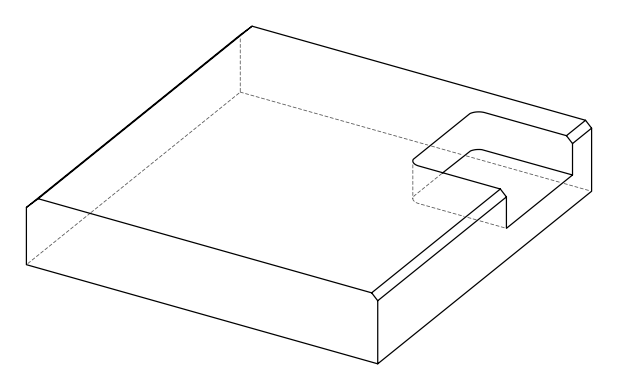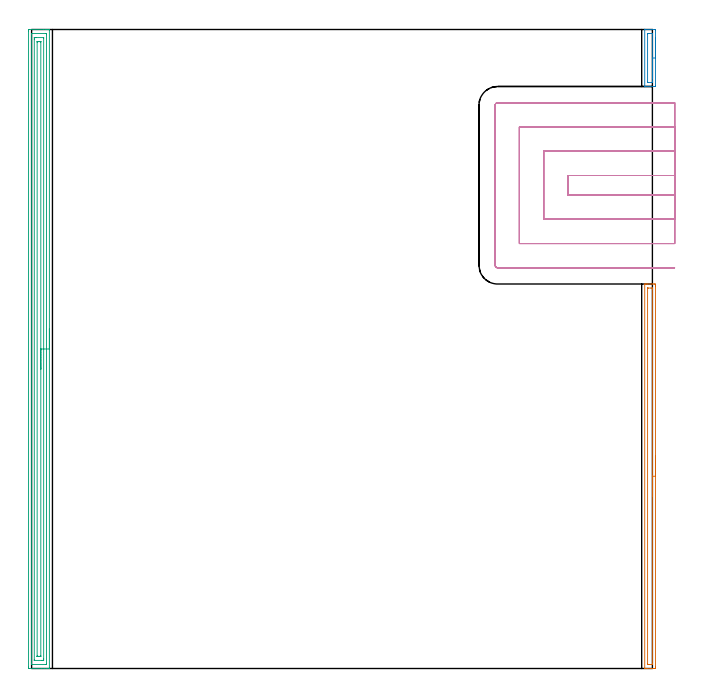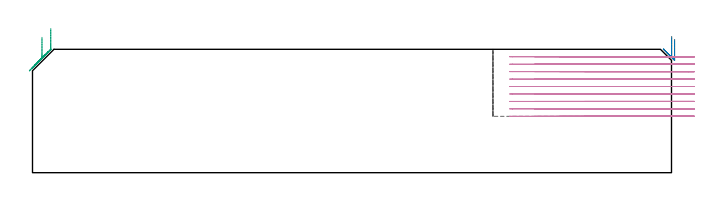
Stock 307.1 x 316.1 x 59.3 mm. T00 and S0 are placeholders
(PLAN: 4 operations, 1 tool changes, 33.1 min)
(1 AREA_MILL | FG_CHAMFER_SURFACE | UGT0205_001 | 3.23 min | 2723 mm3)
(2 AREA_MILL_1 | FG_CHAMFER_SURFACE_1 | UGT0205_001 | 0.64 min | 447 mm3)
(3 AREA_MILL_2 | FG_CHAMFER_SURFACE_2 | UGT0205_001 | 10.35 min | 16765 mm3)
(4 MILL_SLOT | SLOT_PARTIAL_RECTANGULAR | NXT0201_012 | Follow Part, ap 4, ae 75% | 18.88 min | 268656 mm3)
(TOOL UGT0205_001 | Chamfer Mill 20 x 3 x 45 deg. | D20 FL50 Z2)
(TOOL NXT0201_012 | ENDMILL 16mm [2P460-1600-NA 1630] | D16 FL38 Z6)
(OP 1 AREA_MILL)
G17 G21 G94 G90
T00 M6
G54
G17 G0 G90 X308.6 Y105.1 S1061 M3
G43 Z69.3 H0
Z64.
G94 G1 Y105.062 Z63.128 F250.
Y104.948 Z62.264
Y104.759 Z61.412
Y104.497 Z60.58
Y104.163 Z59.774
Y103.76 Z59.
Y103.292 Z58.264
Y102.76 Z57.572
Y102.171 Z56.929
Y101.528 Z56.34
Y100.836 Z55.809
Y100.1 Z55.34
Y99.326 Z54.937
Y98.52 Z54.603
Y97.688 Z54.341
Y96.836 Z54.152
Y95.972 Z54.038
Y95.1 Z54.
Y1.032
X308.599 Y0.593 Z54.001
X308.594 Y0.146 Z54.002
X308.591 Y0.009 Z54.005
X308.153 Y0. Z54.443
X307.858 Z54.737
X307.272 Z55.323
X306.682 Z55.916
X306.391 Z56.206
X304.628 Z57.967
X304.046 Z58.553
X303.747 Z58.852
X303.594 Y0.001 Z59.005
X303.306 Y0.01 Z59.293
X303.3 Y0.147 Z59.3
Y190.053
X303.306 Y190.19 Z59.293
X303.596 Y190.2 Z59.003
X304.046 Z58.553
X304.628 Z57.967
X306.682 Z55.916
X307.272 Z55.323
X307.858 Z54.737
X308.153 Y190.197 Z54.443
X308.591 Y190.191 Z54.005
X308.594 Y190.054 Z54.002
X308.599 Y189.607 Z54.001
X308.6 Y189.154 Z54.
Y95.1
X307.186 Z55.414
X307.185 Y2.175 Z55.415
X307.183 Y2.075 Z55.417
X307.18 Y2.026 Z55.42
X307.178 Y2.01 Z55.422
X307.134 Y2.008 Z55.466
X306.761 Y2.001 Z55.839
X305.509 Z57.091
X304.997 Y2.003 Z57.603
X304.807 Y2.01 Z57.793
X304.721 Y2.02 Z57.879
X304.716 Y2.288 Z57.884
X304.715 Y2.376 Z57.885
Y188.025
X304.717 Y188.125 Z57.883
X304.72 Y188.174 Z57.88
X304.722 Y188.19 Z57.878
X304.766 Y188.192 Z57.834
X305.139 Y188.199 Z57.461
X306.391 Z56.209
X306.903 Y188.197 Z55.697
X307.093 Y188.19 Z55.507
X307.179 Y188.18 Z55.421
X307.184 Y187.912 Z55.416
X307.185 Y187.824 Z55.415
X307.186 Y95.1 Z55.414
Y94.228 Z55.452
Y93.364 Z55.566
Y92.512 Z55.755
Y91.68 Z56.017
Y90.874 Z56.351
Y90.1 Z56.754
Y89.364 Z57.223
Y88.672 Z57.754
Y88.029 Z58.343
Y87.44 Z58.986
Y86.908 Z59.678
Y86.44 Z60.414
Y86.037 Z61.188
Y85.703 Z61.994
Y85.441 Z62.826
Y85.252 Z63.678
Y85.138 Z64.543
Y85.1 Z65.414
G0 Z69.3
M5
M2
(OP 2 AREA_MILL_1)
G17 G21 G94 G90
T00 M6
G54
G17 G0 G90 X308.6 Y312. S1061 M3
G43 Z69.3 H0
Z64.
G94 G1 Y311.962 Z63.128 F250.
Y311.848 Z62.264
Y311.659 Z61.412
Y311.397 Z60.58
Y311.063 Z59.774
Y310.66 Z59.
Y310.192 Z58.264
Y309.66 Z57.572
Y309.071 Z56.929
Y308.428 Z56.34
Y307.736 Z55.808
Y307. Z55.34
Y306.226 Z54.937
Y305.42 Z54.603
Y304.588 Z54.341
Y303.737 Z54.152
Y302.872 Z54.038
Y302. Z54.
Y288.345
X308.598 Y288.127 Z54.002
X308.591 Y287.9 Z54.005
X308.162 Z54.438
X303.309 Z59.291
X303.301 Y287.903 Z59.298
X303.3 Y287.904 Z59.3
Y316.096
X303.301 Y316.097 Z59.298
X303.309 Y316.1 Z59.291
X308.153 Z54.447
X308.591 Z54.005
X308.6 Y315.872 Z54.
Y302.
X307.186 Z55.414
X307.185 Y290.193 Z55.415
X307.184 Y290.107 Z55.416
X307.179 Y289.918 Z55.421
X306.804 Y289.906 Z55.796
X306.597 Y289.901 Z56.003
X304.763 Z57.837
X304.745 Y289.902 Z57.855
X304.728 Y289.908 Z57.872
X304.721 Y289.914 Z57.879
X304.718 Y289.931 Z57.882
X304.715 Y290.02 Z57.885
Y313.807
X304.716 Y313.893 Z57.884
X304.721 Y314.082 Z57.879
X305.096 Y314.094 Z57.504
X305.303 Y314.099 Z57.297
X307.137 Z55.463
X307.155 Y314.098 Z55.445
X307.172 Y314.092 Z55.428
X307.179 Y314.086 Z55.421
X307.182 Y314.069 Z55.418
X307.185 Y313.98 Z55.415
X307.186 Y302. Z55.414
Y301.128 Z55.452
Y300.264 Z55.566
Y299.412 Z55.755
Y298.58 Z56.017
Y297.774 Z56.351
Y297. Z56.754
Y296.264 Z57.223
Y295.572 Z57.754
Y294.929 Z58.343
Y294.34 Z58.986
Y293.809 Z59.678
Y293.34 Z60.414
Y292.937 Z61.188
Y292.603 Z61.994
Y292.341 Z62.826
Y292.152 Z63.678
Y292.038 Z64.543
Y292. Z65.414
G0 Z69.3
M5
M2
(OP 3 AREA_MILL_2)
G17 G21 G94 G90
T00 M6
G54
G17 G0 G90 X8.8 Y168.05 S1061 M3
G43 Z69.3 H0
G94 G1 Y168.012 Z68.428 F250.
Y167.898 Z67.563
Y167.709 Z66.712
Y167.447 Z65.88
Y167.113 Z65.074
Y166.71 Z64.3
Y166.242 Z63.564
Y165.71 Z62.872
Y165.121 Z62.229
Y164.478 Z61.639
Y163.786 Z61.108
Y163.05 Z60.64
Y162.276 Z60.237
Y161.47 Z59.903
Y160.638 Z59.641
Y159.787 Z59.452
Y158.922 Z59.338
Y158.05 Z59.3
Y0.186
X8.797 Y0.01 Z59.289
X8.659 Y0.003 Z59.152
X8.514 Y0. Z59.014
X8.308 Z58.807
X7.582 Z58.077
X6.345 Z56.842
X4.961 Z55.456
X-1.156 Z49.342
X-1.414 Y0.003 Z49.083
X-1.492 Y0.01 Z49.006
X-1.499 Y0.09 Z48.999
X-1.5 Y0.633 Z49.
Y315.467
X-1.495 Y316.015 Z49.003
X-1.492 Y316.09 Z49.006
X-1.411 Y316.1 Z49.086
X5.834 Z56.329
X7.219 Z57.715
X7.582 Z58.077
X8.308 Z58.808
X8.514 Z59.014
X8.659 Y316.097 Z59.152
X8.797 Y316.09 Z59.289
X8.8 Y315.914 Z59.3
Y158.05
X7.386 Z57.886
X7.385 Y2.422 Z57.885
X7.383 Y2.075 Z57.883
X7.381 Y2.033 Z57.881
X7.38 Y2.017 Z57.88
X7.366 Y2.01 Z57.866
X7.257 Y2.005 Z57.757
X7.119 Y2.001 Z57.619
X0.129 Z50.629
X-0.035 Y2.004 Z50.465
X-0.07 Y2.008 Z50.43
X-0.079 Y2.012 Z50.421
X-0.081 Y2.024 Z50.419
X-0.084 Y2.062 Z50.416
X-0.085 Y2.221 Z50.415
X-0.086 Y2.422 Z50.414
X-0.085 Y313.678 Z50.415
X-0.083 Y314.025 Z50.417
X-0.081 Y314.067 Z50.419
X-0.08 Y314.083 Z50.42
X-0.066 Y314.09 Z50.434
X0.042 Y314.095 Z50.542
X0.181 Y314.099 Z50.681
X7.171 Z57.671
X7.335 Y314.096 Z57.835
X7.37 Y314.092 Z57.87
X7.379 Y314.088 Z57.879
X7.381 Y314.076 Z57.881
X7.384 Y314.038 Z57.884
X7.385 Y313.879 Z57.885
X7.386 Y313.678 Z57.886
Y158.05
X5.971 Z56.471
Y4.965
X5.97 Y4.211 Z56.47
X5.968 Y4.074 Z56.468
X5.965 Y4.027 Z56.465
X5.959 Y4.01 Z56.459
X5.937 Y4.007 Z56.437
X5.834 Y4.004 Z56.334
X5.166 Y4. Z55.666
X1.466 Y4.001 Z51.966
X1.397 Y4.004 Z51.897
X1.344 Y4.01 Z51.844
X1.335 Y4.013 Z51.835
X1.333 Y4.031 Z51.833
X1.33 Y4.07 Z51.83
X1.329 Y4.211 Z51.829
X1.328 Y4.351 Z51.828
X1.329 Y311.135 Z51.829
X1.33 Y311.889 Z51.83
X1.332 Y312.026 Z51.832
X1.335 Y312.073 Z51.835
X1.341 Y312.09 Z51.841
X1.363 Y312.093 Z51.863
X1.466 Y312.096 Z51.966
X2.134 Y312.1 Z52.634
X5.834 Y312.099 Z56.334
X5.903 Y312.096 Z56.403
X5.956 Y312.09 Z56.456
X5.965 Y312.087 Z56.465
X5.967 Y312.069 Z56.467
X5.97 Y312.03 Z56.47
X5.971 Y311.889 Z56.471
Y311.749
Y158.05
X4.557 Z55.057
Y6.252
X4.554 Y6.124 Z55.054
X4.55 Y6.04 Z55.05
X4.545 Y6.01 Z55.045
X4.523 Y6.008 Z55.023
X4.087 Y6. Z54.587
X3.213 Z53.713
X2.777 Y6.008 Z53.277
X2.754 Y6.01 Z53.254
X2.749 Y6.023 Z53.249
X2.745 Y6.058 Z53.245
X2.743 Y6.106 Z53.243
Y6.152
Y309.848
X2.746 Y309.976 Z53.246
X2.75 Y310.06 Z53.25
X2.755 Y310.091 Z53.255
X2.777 Y310.092 Z53.277
X3.213 Y310.1 Z53.713
X4.087 Z54.587
X4.523 Y310.092 Z55.023
X4.546 Y310.09 Z55.046
X4.551 Y310.077 Z55.051
X4.555 Y310.042 Z55.055
X4.557 Y309.994 Z55.057
Y309.948
Y158.05
Y157.178 Z55.095
Y156.314 Z55.209
Y155.462 Z55.398
Y154.63 Z55.66
Y153.824 Z55.994
Y153.05 Z56.397
Y152.314 Z56.866
Y151.622 Z57.397
Y150.979 Z57.986
Y150.39 Z58.629
Y149.859 Z59.322
Y149.39 Z60.057
Y148.987 Z60.831
Y148.653 Z61.637
Y148.391 Z62.469
Y148.202 Z63.321
Y148.088 Z64.186
Y148.05 Z65.057
G0 Z69.3
M5
M2
(OP 4 MILL_SLOT)
G17 G21 G94 G90
T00 M6
G54
G17 G0 G90 X318.1 Y243.9 S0 M3
G43 Z69.3 H1
Z55.722
G94 G1 X315.1 F250.
X265.3 F500.
Y234.2
X315.1
X318.1 F250.
Y255.9
X315.1
X253.3 F500.
Y222.2
X315.1
X318.1 F250.
Y267.9
X315.1
X241.3 F500.
Y210.2
X315.1
X318.1 F250.
Y279.9
X315.1
X230.6 F500.
G3 X229.3 Y278.6 R1.3
G1 Y199.5
G3 X230.6 Y198.2 R1.3
G1 X315.1
X318.1 F250.
G0 Y243.9 Z52.144
G1 X315.1
X265.3 F500.
Y234.2
X315.1
X318.1 F250.
Y255.9
X315.1
X253.3 F500.
Y222.2
X315.1
X318.1 F250.
Y267.9
X315.1
X241.3 F500.
Y210.2
X315.1
X318.1 F250.
Y279.9
X315.1
X230.6 F500.
G3 X229.3 Y278.6 R1.3
G1 Y199.5
G3 X230.6 Y198.2 R1.3
G1 X315.1
X318.1 F250.
G0 Y243.9 Z48.567
G1 X315.1
X265.3 F500.
Y234.2
X315.1
X318.1 F250.
Y255.9
X315.1
X253.3 F500.
Y222.2
X315.1
X318.1 F250.
Y267.9
X315.1
X241.3 F500.
Y210.2
X315.1
X318.1 F250.
Y279.9
X315.1
X230.6 F500.
G3 X229.3 Y278.6 R1.3
G1 Y199.5
G3 X230.6 Y198.2 R1.3
G1 X315.1
X318.1 F250.
G0 Y243.9 Z44.989
G1 X315.1
X265.3 F500.
Y234.2
X315.1
X318.1 F250.
Y255.9
X315.1
X253.3 F500.
Y222.2
X315.1
X318.1 F250.
Y267.9
X315.1
X241.3 F500.
Y210.2
X315.1
X318.1 F250.
Y279.9
X315.1
X230.6 F500.
G3 X229.3 Y278.6 R1.3
G1 Y199.5
G3 X230.6 Y198.2 R1.3
G1 X315.1
X318.1 F250.
G0 Y243.9 Z41.411
G1 X315.1
X265.3 F500.
Y234.2
X315.1
X318.1 F250.
Y255.9
X315.1
X253.3 F500.
Y222.2
X315.1
X318.1 F250.
Y267.9
X315.1
X241.3 F500.
Y210.2
X315.1
X318.1 F250.
Y279.9
X315.1
X230.6 F500.
G3 X229.3 Y278.6 R1.3
G1 Y199.5
G3 X230.6 Y198.2 R1.3
G1 X315.1
X318.1 F250.
G0 Y243.9 Z37.833
G1 X315.1
X265.3 F500.
Y234.2
X315.1
X318.1 F250.
Y255.9
X315.1
X253.3 F500.
Y222.2
X315.1
X318.1 F250.
Y267.9
X315.1
X241.3 F500.
Y210.2
X315.1
X318.1 F250.
Y279.9
X315.1
X230.6 F500.
G3 X229.3 Y278.6 R1.3
G1 Y199.5
G3 X230.6 Y198.2 R1.3
G1 X315.1
X318.1 F250.
G0 Y243.9 Z34.256
G1 X315.1
X265.3 F500.
Y234.2
X315.1
X318.1 F250.
Y255.9
X315.1
X253.3 F500.
Y222.2
X315.1
X318.1 F250.
Y267.9
X315.1
X241.3 F500.
Y210.2
X315.1
X318.1 F250.
Y279.9
X315.1
X230.6 F500.
G3 X229.3 Y278.6 R1.3
G1 Y199.5
G3 X230.6 Y198.2 R1.3
G1 X315.1
X318.1 F250.
G0 Y243.9 Z30.678
G1 X315.1
X265.3 F500.
Y234.2
X315.1
X318.1 F250.
Y255.9
X315.1
X253.3 F500.
Y222.2
X315.1
X318.1 F250.
Y267.9
X315.1
X241.3 F500.
Y210.2
X315.1
X318.1 F250.
Y279.9
X315.1
X230.6 F500.
G3 X229.3 Y278.6 R1.3
G1 Y199.5
G3 X230.6 Y198.2 R1.3
G1 X315.1
X318.1 F250.
G0 Y243.9 Z27.1
G1 X315.1
X265.3 F500.
Y234.2
X315.1
X318.1 F250.
Y255.9
X315.1
X253.3 F500.
Y222.2
X315.1
X318.1 F250.
Y267.9
X315.1
X241.3 F500.
Y210.2
X315.1
X318.1 F250.
Y279.9
X315.1
X230.6 F500.
G3 X229.3 Y278.6 R1.3
G1 Y199.5
G3 X230.6 Y198.2 R1.3
G1 X315.1
X318.1 F250.
G0 Z69.3
M5
M2
